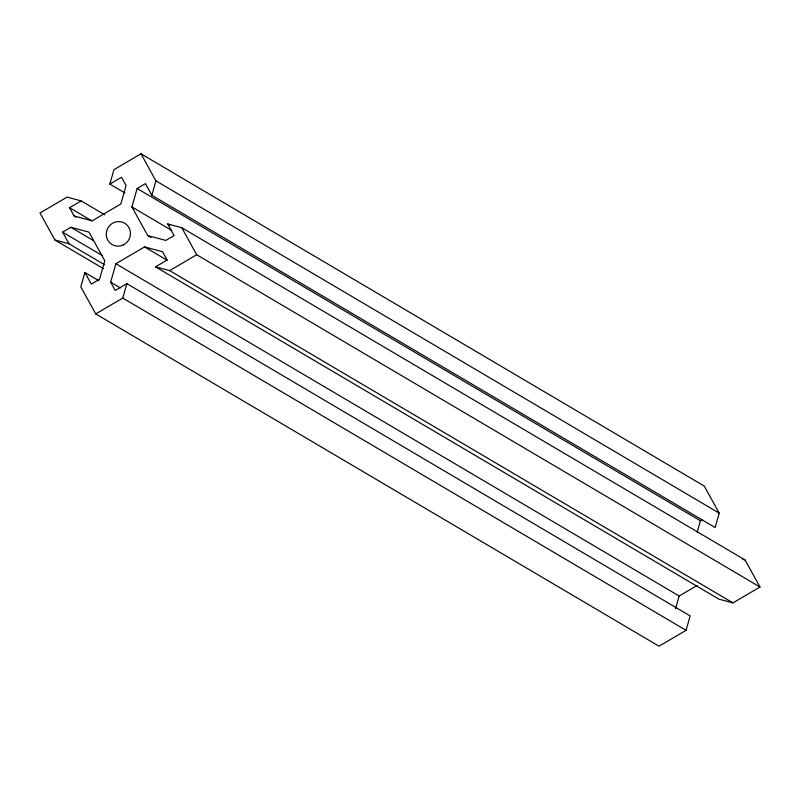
<?xml version="1.0" encoding="UTF-8"?>
<svg xmlns="http://www.w3.org/2000/svg" width="800" height="800" viewBox="0 0 800 800"><rect width="100%" height="100%" fill="white"/><g stroke="black" fill="none" stroke-linecap="round" stroke-linejoin="round"><path stroke-width="1.2" d="M98.84 280.69L84.86 272.45L80.79 286.86L95.72 313.91L659.02 646.19L686.08 630.33L690.15 615.92L126.86 283.65L115.22 290.47L110.65 282.19L115.87 263.73L144.55 246.93L162.61 251.75L167.18 260.03L155.54 266.85L718.83 599.12L732.94 602.88L760 587.03L745.07 559.98L181.77 227.7L167.67 223.94L174.09 235.58L165.81 240.43L147.75 235.61L131.92 206.94L137.14 188.49L145.42 183.64L151.84 195.27L715.14 527.55L719.21 513.14L704.28 486.09L140.98 153.81L113.92 169.67L109.85 184.08L124.9 192.95M95.72 313.91L122.79 298.06L126.86 283.65M151.84 195.27L155.92 180.86L140.98 153.81M675.57 608.7L679.16 596.01L697.22 585.43M697.17 532.3L700.43 520.76L702.5 519.55M76.24 217.24L74.09 215.97L69.52 207.7L81.17 200.88L104.82 214.83M109.85 184.08L121.49 177.26L126.06 185.53L120.84 203.99L92.16 220.79L74.09 215.97M104.51 264.71L69.04 243.78L62.61 232.15L70.89 227.29L88.96 232.11L104.79 260.78L99.57 279.24L91.29 284.09L84.86 272.45M155.54 266.85L169.64 270.61L196.71 254.75L760 587.03M81.17 200.88L67.06 197.12L40 212.97L54.93 240.02L103.31 268.56M54.93 240.02L69.04 243.78M742.72 559.35L745.07 559.98M155.92 180.86L719.21 513.14M137.14 188.49L700.43 520.76M167.67 223.94L169.82 225.21M131.92 206.94L171.7 230.41M147.75 235.61L150.97 237.51M144.55 246.93L167.12 260.25M69.52 207.7L92.1 221.01M169.64 270.61L732.94 602.88M70.89 227.29L93.47 240.61M62.61 232.15L102.39 255.61M115.87 263.73L679.16 596.01M110.65 282.19L120.32 287.9M122.79 298.06L686.08 630.33M181.77 227.7L196.71 254.75M123.3 244.94A12.38 12.02 -59.5 0 0 125.46 223.73A12.38 12.02 -59.5 0 0 106.31 232.91A12.38 12.02 -59.5 0 0 123.3 244.94"/></g></svg>
